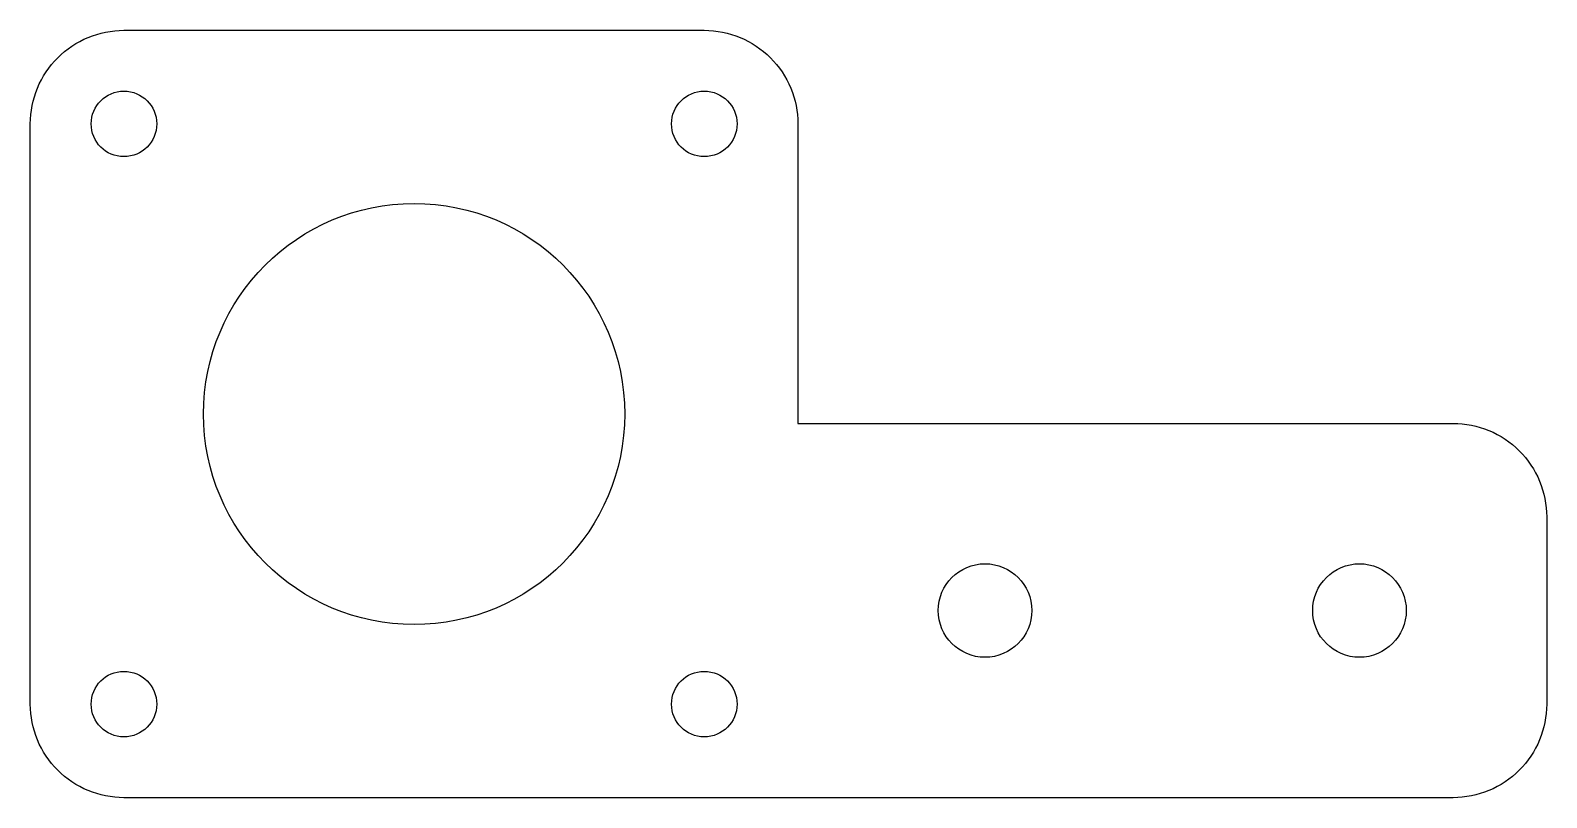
# Model space of a CAD drawing. Header units: millimetres. Extents: x 0 to 81, y 0 to 41.
import ezdxf

# ---------------------------------------------------------------- set-up
doc = ezdxf.new("R2010")
doc.units = ezdxf.units.MM
doc.layers.get('0').update_dxf_attribs({"linetype": 'CONTINUOUS'})

msp = doc.modelspace()

# ---------------------------------------------------------------- linework, layer by layer
msp.add_lwpolyline([(41, 0), (5, 0, -0.414214), (0, 5), (0, 36, -0.414214), (5, 41), (36, 41, -0.414214), (41, 36), (41, 20), (76, 20, -0.414214), (81, 15), (81, 5, -0.414214), (76, 0)], format="xyb", close=True)
for centre, radius in [((5, 36), 1.75), ((36, 36), 1.75), ((20.5, 20.5), 11.25), ((51, 10), 2.5), ((71, 10), 2.5), ((5, 5), 1.75), ((36, 5), 1.75)]:
    msp.add_circle(centre, radius)

doc.saveas('drawing.dxf')
